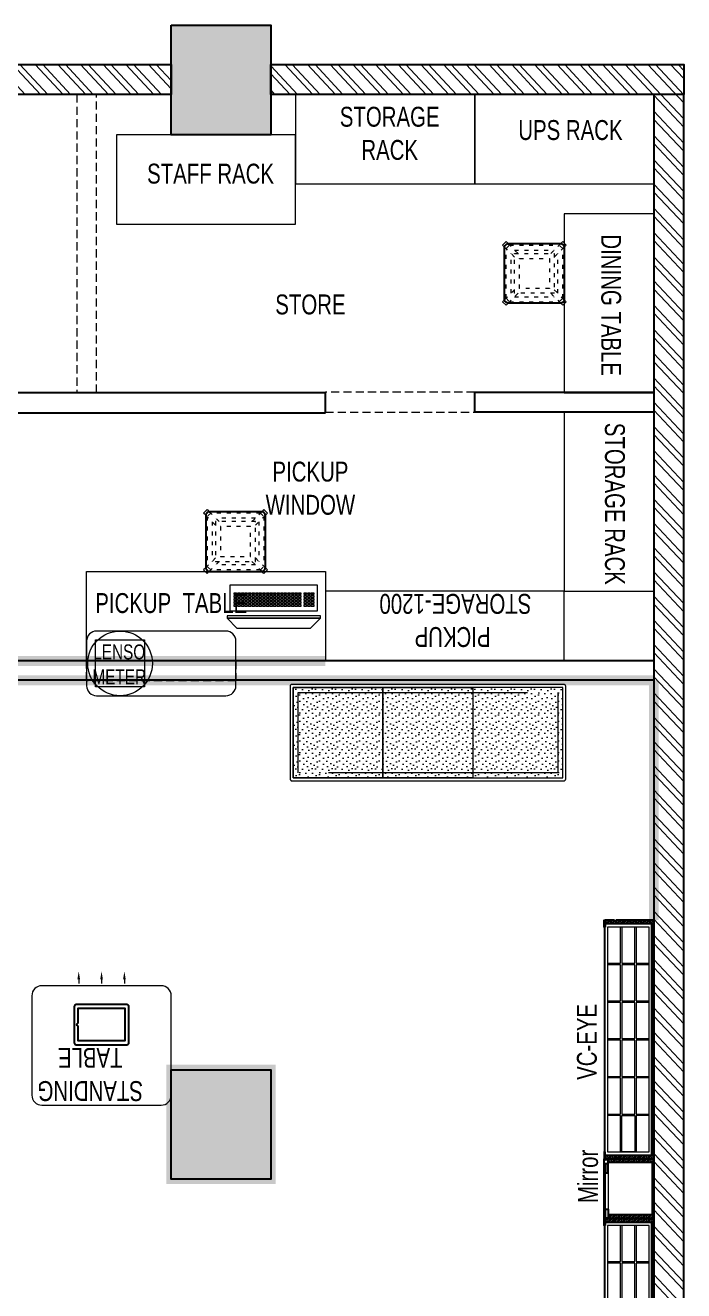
# Model space of a CAD drawing. Header units: feet. Extents: x 6770672 to 6780372, y -5590075 to -5575168.
# Drawn here: x 6777064 to 6780372, y -5581528 to -5575168 of the extents above; entities that cross this region are included whole.
import ezdxf

# ---------------------------------------------------------------- set-up
doc = ezdxf.new("R2010")
doc.units = ezdxf.units.FT
doc.header["$LTSCALE"] = 33
doc.header["$MEASUREMENT"] = 0
for name, pattern in [('a_p6_plan_L18$0$HIDDEN', [0.375, 0.25, -0.125]), ('ACAD_ISO03W100', [30, 12, -18]), ('HIDDEN2', [4.7625, 3.175, -1.5875])]:
    doc.linetypes.add(name, pattern=pattern)
doc.layers.add('A-WALL', color=1, linetype='Continuous')
doc.layers.add('column', color=10, linetype='Continuous')
for name, color, linetype, lineweight in [('LENS-CURTAIN', 5, 'a_p6_plan_L18$0$HIDDEN', 9), ('LENS-HATCH', 251, 'Continuous', 5), ('LENS-PARTITION', 21, 'Continuous', 25), ('LENS-TEXT', 31, 'Continuous', 5), ('LENS_DIMENSION', 193, 'Continuous', 0), ('LENS_TEXT', 31, 'Continuous', 5), ('LK-EQPMT', 3, 'Continuous', 18), ('LK-FF&E FLOOR', 1, 'Continuous', 9), ('LK-FF&E WALL', 1, 'Continuous', 9), ('LK-FLUTTED FINISH', 20, 'Continuous', 30), ('LK-IT', 3, 'Continuous', 18), ('LK-MIRROR', 133, 'Continuous', 13), ('LK-TILES FINISH', 251, 'Continuous', 5), ('LN-ELEVATION-1', 81, 'Continuous', 25), ('LN-ELEVATION-2', 103, 'Continuous', 20), ('LN-ELEVATION-3', 125, 'Continuous', 18), ('LN-ELEVATION-4', 145, 'Continuous', 13), ('LN-ELEVATION-5', 167, 'Continuous', 5), ('LN-HATCH', 251, 'Continuous', 0), ('PLANO-TXT', 252, 'Continuous', 5)]:
    doc.layers.add(name, color=color, linetype=linetype, lineweight=lineweight)
doc.styles.add('LK TXT', font='GILC____.TTF', dxfattribs={"height": 100})
doc.styles.get("Standard").update_dxf_attribs({"font": 'GILC____.TTF'})
pattern_1 = [(45, (7858054.0837, 3504049.203), (-4.4901280605, 4.4901280605), [])]

# ---------------------------------------------------------------- blocks, each defined once
blk = doc.blocks.new('A$C3fdafdbe')
at = {"layer": 'column'}
h = blk.add_hatch(color=8, dxfattribs=at)
h.dxf.hatch_style = 1
h.paths.add_polyline_path([(7625, 13757.5), (7125, 13757.5), (7125, 13207.5), (7625, 13207.5)])
h.paths.add_polyline_path([(1550, 13710), (1200, 13710), (1200, 13260), (1550, 13260)])
h.paths.add_polyline_path([(1550, 8460), (1200, 8460), (1200, 8010), (1550, 8010)])
h.paths.add_polyline_path([(7625, 8507.5), (7125, 8507.5), (7125, 7957.5), (7625, 7957.5)])
h.paths.add_polyline_path([(7480, 860), (7270, 860), (7270, 650), (7480, 650)])
h.paths.add_polyline_path([(1480, 860), (1270, 860), (1270, 650), (1480, 650)])
h.paths.add_polyline_path([(1550, 3210), (1200, 3210), (1200, 2760), (1550, 2760)])
h = blk.add_hatch(dxfattribs=at)
h.set_pattern_fill('AR-CONC', color=256, scale=10)
h.set_pattern_definition([(50, (-15158185.9, 588570), (1821.84669, -159.39086), [190.5, -2095.5]), (355, (-15158186, 588570), (-352.43421, 1910.56845), [152.4, -1676.40584]), (100.451445, (-15158034.1, 588556.7), (1469.41247, 1751.17752), [161.90009, -1780.90245]), (46.1842, (-15158186, 589078), (2710.7904, -420.42328), [285.75, -3143.25]), (96.635558, (-15157960, 589043), (2374.04134, 2474.26125), [242.85023, -2671.3561]), (351.184151, (-15158186, 589078), (2374.04134, 2474.26125), [228.59967, -2514.5973]), (21, (-15157931.9, 588951), (1516.14391, -1022.65198), [190.5, -2095.5]), (326, (-15157932, 588951), (618.02028, 1841.87966), [152.4, -1676.4]), (71.451445, (-15157805.6, 588865.8), (2134.1642, 819.22769), [161.90009, -1780.89938]), (37.5, (-15158185.9, 588570), (30.886033, 845.55039), [0, -1656.08, 0, -1701.8, 0, -1682.75]), (7.5, (-15158185.9, 588570), (668.196625, 1001.80575), [0, -970.28, 0, -1617.98, 0, -641.35]), (327.5, (-15158752.3, 588570), (1355.905952, -57.28744), [0, -635, 0, -1981.2, 0, -2628.9]), (317.5, (-15159006.3, 588570), (1481.29181, 254.26491), [0, -825.5, 0, -1315.72, 0, -1866.9])])
h.paths.add_polyline_path([(7625, 13757.5), (7125, 13757.5), (7125, 13207.5), (7625, 13207.5)])
at = {"layer": 'LN-HATCH'}
h = blk.add_hatch(dxfattribs=at)
h.set_pattern_fill('ANSI32', color=256, scale=222, angle=268.11052)
h.set_pattern_definition([(313.1105193, (-3157722.67, 5466645.49), (60.7755651, 56.8937008), []), (313.1105193, (-3157723.96, 5466606.27), (60.7755651, 56.8937008), [])])
h.paths.add_polyline_path([(9550, -710), (9700, -710), (9700, 13410), (9550, 13410)])
h.paths.add_polyline_path([(9700, 13410), (7625, 13410), (7625, 13560), (9700, 13560)])
h.paths.add_polyline_path([(7125, 13410), (1550, 13410), (1550, 13560), (7125, 13560)])
h.paths.add_polyline_path([(1350, 13260), (1200, 13260), (1200, 8460), (1350, 8460)])
h.paths.add_polyline_path([(1350, 8010), (1200, 8010), (1200, 3210), (1350, 3210)])
h.paths.add_polyline_path([(1200, 650), (1270, 650), (1270, 860), (1350, 860), (1350, 2760), (1200, 2760)])
at = {"layer": 'A-WALL'}
for points in [[(7125, 13410), (1550, 13410), (1550, 13560), (7125, 13560)], [(9700, 13410), (7625, 13410), (7625, 13560), (9700, 13560)], [(9550, -710), (9700, -710), (9700, 13410), (9550, 13410)]]:
    blk.add_lwpolyline(points, close=True, dxfattribs=at)
at = {"layer": 'column'}
for points in [[(7125, 13757.5), (7625, 13757.5), (7625, 13207.5), (7125, 13207.5)], [(7125, 8507.5), (7625, 8507.5), (7625, 7957.5), (7125, 7957.5)]]:
    blk.add_lwpolyline(points, close=True, dxfattribs=at)
blk = doc.blocks.new('VC HD 1200')
at = {"layer": 'LN-HATCH', "ltscale": 0.5}
h = blk.add_hatch(dxfattribs=at)
h.set_pattern_fill('ANSI31', color=256, scale=2)
h.set_pattern_definition([(45, (3760859.753, 1795248.936), (-4.490128061, 4.490128061), [])])
h.paths.add_polyline_path([(-1200, 250), (-1200, 60), (-1194, 60), (-1194, 50), (-1200, 50), (-1200, 6), (-1182, 6), (-1182, 250)])
h = blk.add_hatch(dxfattribs=at)
h.set_pattern_fill('ANSI31', color=256, scale=2)
h.set_pattern_definition(pattern_1)
h.paths.add_polyline_path([(0, 250), (0, 60), (-6, 60), (-6, 50), (0, 50), (0, 6), (-18, 6), (-18, 250)])
h = blk.add_hatch(dxfattribs=at)
h.set_pattern_fill('ANSI31', color=256, scale=2)
h.set_pattern_definition([(45, (7858047.0837, 3504049.203), (-4.4901280605, 4.4901280605), [])])
h.paths.add_polyline_path([(-1165, 6), (-1165, 0), (-1200, 0), (-1200, 6)])
h = blk.add_hatch(dxfattribs=at)
h.set_pattern_fill('ANSI31', color=256, scale=2)
h.set_pattern_definition(pattern_1)
h.paths.add_polyline_path([(-28, 6), (-28, 0), (0, 0), (0, 6)])
at = {"layer": 'LN-ELEVATION-1', "ltscale": 0.5}
for points in [[(-1200, 250), (-1200, 60), (-1194, 60), (-1194, 50), (-1200, 50), (-1200, 6), (-1182, 6), (-1182, 250)], [(-18, 238), (-1182, 238), (-1182, 244), (-18, 244)], [(0, 250), (0, 60), (-6, 60), (-6, 50), (0, 50), (0, 6), (-18, 6), (-18, 250)], [(-1165, 6), (-1165, 0), (-1200, 0), (-1200, 6)], [(-35, 6), (-35, 0), (0, 0), (0, 6)]]:
    blk.add_lwpolyline(points, close=True, dxfattribs=at)
at = {"layer": 'LN-ELEVATION-3', "ltscale": 0.5}
for p, q in [((-1182, 250), (-18, 250)), ((-1165, 6), (-35, 6)), ((-35, 0), (-1165, 0))]:
    blk.add_line(p, q, dxfattribs=at)
for points in [[(-1165, 226), (-35, 226), (-35, 18), (-1165, 18)], [(-1165, 226), (-983.3, 226), (-983.3, 162), (-1165, 162)], [(-975.3, 226), (-793.7, 226), (-793.7, 162), (-975.3, 162)], [(-785.7, 226), (-604, 226), (-604, 162), (-785.7, 162)], [(-596, 226), (-414.3, 226), (-414.3, 162), (-596, 162)], [(-406.3, 226), (-224.7, 226), (-224.7, 162), (-406.3, 162)], [(-216.7, 226), (-35, 226), (-35, 162), (-216.7, 162)], [(-1165, 90), (-983.3, 90), (-983.3, 154), (-1165, 154)], [(-975.3, 154), (-793.7, 154), (-793.7, 90), (-975.3, 90)], [(-785.7, 154), (-604, 154), (-604, 90), (-785.7, 90)], [(-596, 154), (-414.3, 154), (-414.3, 90), (-596, 90)], [(-406.3, 154), (-224.7, 154), (-224.7, 90), (-406.3, 90)], [(-216.7, 154), (-35, 154), (-35, 90), (-216.7, 90)], [(-1165, 82), (-983.3, 82), (-983.3, 18), (-1165, 18)], [(-975.3, 82), (-793.7, 82), (-793.7, 18), (-975.3, 18)], [(-785.7, 82), (-604, 82), (-604, 18), (-785.7, 18)], [(-596, 82), (-414.3, 82), (-414.3, 18), (-596, 18)], [(-406.3, 82), (-224.7, 82), (-224.7, 18), (-406.3, 18)], [(-216.7, 82), (-35, 82), (-35, 18), (-216.7, 18)]]:
    blk.add_lwpolyline(points, close=True, dxfattribs=at)
blk = doc.blocks.new('MIRROR')
at = {"layer": 'LN-HATCH', "ltscale": 0.5}
h = blk.add_hatch(dxfattribs=at)
h.set_pattern_fill('ANSI31', color=256, scale=2)
h.set_pattern_definition([(45, (4060433.7416, 1708720.787), (-4.4901280605, 4.4901280605), [])])
h.paths.add_polyline_path([(212.9, 101.3), (230.9, 101.3), (230.9, -127.7), (212.9, -127.7)])
h.paths.add_polyline_path([(230.9, 95.3), (494.9, 95.3), (494.9, 101.3), (230.9, 101.3)])
h.paths.add_polyline_path([(512.9, 101.3), (494.9, 101.3), (494.9, -127.7), (512.9, -127.7)])
at = {"layer": 'Defpoints'}
blk.add_lwpolyline([(512.9, 101.3), (212.9, 101.3), (212.9, -148.7), (512.9, -148.7)], close=True, dxfattribs=at)
at = {"layer": 'LN-ELEVATION-1'}
for points in [[(212.9, 101.3), (230.9, 101.3), (230.9, -127.7), (212.9, -127.7)], [(230.9, 95.3), (494.9, 95.3), (494.9, 101.3), (230.9, 101.3)], [(512.9, 101.3), (494.9, 101.3), (494.9, -127.7), (512.9, -127.7)], [(259.9, -141.7), (259.9, -127.7), (214.9, -127.7), (214.9, -148.7), (223.9, -148.7), (223.9, -147.2), (216.4, -147.2), (216.4, -141.7)], [(442.9, -141.7), (442.9, -127.7), (487.9, -127.7), (487.9, -148.7), (478.9, -148.7), (478.9, -147.2), (486.4, -147.2), (486.4, -141.7)], [(504.9, -148.7), (504.9, -147.2), (509.4, -147.2), (509.4, -129.2), (487.9, -129.2), (487.9, -127.7), (510.9, -127.7), (510.9, -148.7)]]:
    blk.add_lwpolyline(points, close=True, dxfattribs=at)
at = {"layer": 'LN-ELEVATION-2', "color": 4, "lineweight": 0}
blk.add_lwpolyline([(216.4, -141.7), (486.4, -141.7), (486.4, -147.2), (216.4, -147.2)], close=True, dxfattribs=at)
at = {"layer": 'LN-ELEVATION-2'}
blk.add_lwpolyline([(259.9, -141.7), (442.9, -141.7), (442.9, -127.7), (259.9, -127.7)], close=True, dxfattribs=at)
at = {"layer": 'LN-ELEVATION-4', "ltscale": 0.5}
blk.add_line((478.9, -148.7), (223.9, -148.7), dxfattribs=at)
blk = doc.blocks.new('Standing Table 700X600')
at = {"layer": 'LN-ELEVATION-1', "linetype": 'ByBlock', "lineweight": -2}
for p, q in [((-114.7, -32.3), (-114.7, -12)), ((0, -32.3), (0, -12)), ((114.7, -32.3), (114.7, -12))]:
    blk.add_line(p, q, dxfattribs=at)
at = {"layer": 'LN-ELEVATION-1'}
for points in [[(-127.2, 94.5), (126.8, 94.5, 0.414214), (136.8, 104.5), (136.8, 286.5, 0.414214), (126.8, 296.5), (-127.2, 296.5, 0.414214), (-137.2, 286.5), (-137.2, 104.5, 0.414214)], [(117.2, 186), (117.2, 113.5), (-117.8, 113.5), (-117.8, 277.5), (117.2, 277.5), (117.2, 205, 0.327538), (118.6, 203.1, -0.733799), (118.6, 187.9, 0.327538)]]:
    blk.add_lwpolyline(points, format="xyb", close=True, dxfattribs=at)
at = {"layer": 'LN-ELEVATION-1', "linetype": 'ByBlock', "lineweight": -2}
for points in [[(-108.1, -32.3), (-121.4, -32.3), (-114.7, -72.3)], [(6.7, -32.3), (-6.7, -32.3), (0, -72.3)], [(121.4, -32.3), (108.1, -32.3), (114.7, -72.3)]]:
    blk.add_solid(points, dxfattribs=at)
at = {"layer": 'LN-ELEVATION-2'}
blk.add_lwpolyline([(-300, 0), (300, 0, 0.414214), (350, 50), (350, 550, 0.414214), (300, 600), (-300, 600, 0.414214), (-350, 550), (-350, 50, 0.414214)], format="xyb", close=True, dxfattribs=at)
at = {"layer": 'LENS-TEXT', "color": 7, "linetype": 'Continuous', "ltscale": 3, "insert": (56.8, 445.9), "char_height": 100, "width": 783.964, "attachment_point": 5, "style": 'LK TXT'}
blk.add_mtext('STANDING TABLE', dxfattribs=at)
blk = doc.blocks.new('Stool')
at = {"layer": 'LN-ELEVATION-1', "ltscale": 0.5}
blk.add_lwpolyline([(-130, 300), (130, 300, -0.414214), (150, 280), (150, 20, -0.414214), (130, 0), (-130, 0, -0.414214), (-150, 20), (-150, 280, -0.414214)], format="xyb", close=True, dxfattribs=at)
at = {"layer": 'LN-ELEVATION-3', "linetype": 'ACAD_ISO03W100', "ltscale": 0.05}
for p, q in [((-100, 232.3), (-142.4, 274.7)), ((-142.4, 274.7), (-142.4, 25.3)), ((-82.3, 250), (-124.7, 292.4)), ((-124.7, 292.4), (124.7, 292.4)), ((-99.7, 267.4), (99.7, 267.4)), ((82.3, 250), (124.7, 292.4)), ((100, 232.3), (142.4, 274.7)), ((142.4, 274.7), (142.4, 25.3)), ((-117.4, 249.7), (-117.4, 50.3)), ((117.4, 249.7), (117.4, 50.3)), ((-100, 67.7), (-142.4, 25.3)), ((100, 67.7), (142.4, 25.3)), ((-82.3, 50), (-124.7, 7.6)), ((-124.7, 7.6), (124.7, 7.6)), ((-99.7, 32.6), (99.7, 32.6)), ((82.3, 50), (124.7, 7.6))]:
    blk.add_line(p, q, dxfattribs=at)
for points in [[(-132.2, 299.9), (-124.7, 292.4), (-142.4, 274.7), (-149.9, 282.2)], [(132.2, 299.9), (124.7, 292.4), (142.4, 274.7), (149.9, 282.2)], [(-132.2, 0.1), (-124.7, 7.6), (-142.4, 25.3), (-149.9, 17.8)], [(132.2, 0.1), (124.7, 7.6), (142.4, 25.3), (149.9, 17.8)]]:
    blk.add_lwpolyline(points, dxfattribs=at)
for points in [[(-100, 250), (100, 250), (100, 50), (-100, 50)], [(-75, 225), (75, 225), (75, 75), (-75, 75)]]:
    blk.add_lwpolyline(points, close=True, dxfattribs=at)
at = {"layer": 'LN-ELEVATION-5', "ltscale": 0.5}
for points in [[(-149.9, 282.2), (-160.1, 292.4), (-142.4, 310.1), (-132.2, 299.9)], [(149.9, 282.2), (160.1, 292.4), (142.4, 310.1), (132.2, 299.9)], [(-149.9, 17.8), (-160.1, 7.6), (-142.4, -10.1), (-132.2, 0.1)], [(149.9, 17.8), (160.1, 7.6), (142.4, -10.1), (132.2, 0.1)]]:
    blk.add_lwpolyline(points, dxfattribs=at)
blk = doc.blocks.new('CLENS 600 TYPE 6')
at = {"layer": 'LN-ELEVATION-1', "ltscale": 0.5}
blk.add_lwpolyline([(130, -225), (-130, -225, -0.414214), (-150, -205), (-150, 55, -0.414214), (-130, 75), (130, 75, -0.414214), (150, 55), (150, -205, -0.414214)], format="xyb", close=True, dxfattribs=at)
at = {"layer": 'LN-ELEVATION-3', "linetype": 'ACAD_ISO03W100', "ltscale": 0.05}
for p, q in [((-82.3, 25), (-124.7, 67.4)), ((124.7, 67.4), (-124.7, 67.4)), ((82.3, 25), (124.7, 67.4)), ((-100, 7.3), (-142.4, 49.7)), ((-142.4, -199.7), (-142.4, 49.7)), ((-117.4, -174.7), (-117.4, 24.7)), ((99.7, 42.4), (-99.7, 42.4)), ((100, 7.3), (142.4, 49.7)), ((117.4, -174.7), (117.4, 24.7)), ((142.4, -199.7), (142.4, 49.7)), ((-100, -157.3), (-142.4, -199.7)), ((-82.3, -175), (-124.7, -217.4)), ((82.3, -175), (124.7, -217.4)), ((100, -157.3), (142.4, -199.7)), ((124.7, -217.4), (-124.7, -217.4)), ((99.7, -192.4), (-99.7, -192.4))]:
    blk.add_line(p, q, dxfattribs=at)
for points in [[(-132.2, 74.9), (-124.7, 67.4), (-142.4, 49.7), (-149.9, 57.2)], [(132.2, 74.9), (124.7, 67.4), (142.4, 49.7), (149.9, 57.2)], [(-132.2, -224.9), (-124.7, -217.4), (-142.4, -199.7), (-149.9, -207.2)], [(132.2, -224.9), (124.7, -217.4), (142.4, -199.7), (149.9, -207.2)]]:
    blk.add_lwpolyline(points, dxfattribs=at)
for points in [[(100, -175), (-100, -175), (-100, 25), (100, 25)], [(75, -150), (-75, -150), (-75, 0), (75, 0)]]:
    blk.add_lwpolyline(points, close=True, dxfattribs=at)
at = {"layer": 'LN-ELEVATION-5', "ltscale": 0.5}
for points in [[(-149.9, 57.2), (-160.1, 67.4), (-142.4, 85.1), (-132.2, 74.9)], [(149.9, 57.2), (160.1, 67.4), (142.4, 85.1), (132.2, 74.9)], [(-149.9, -207.2), (-160.1, -217.4), (-142.4, -235.1), (-132.2, -224.9)], [(149.9, -207.2), (160.1, -217.4), (142.4, -235.1), (132.2, -224.9)]]:
    blk.add_lwpolyline(points, dxfattribs=at)
blk = doc.blocks.new('*U22')
at = {"layer": 'LK-EQPMT', "ltscale": 12}
blk.add_lwpolyline([(6, 4.9), (-6, 4.9), (-6, -4.9), (6, -4.9)], close=True, dxfattribs=at)
blk = doc.blocks.new('*U23')
at = {"color": 0, "linetype": 'ByBlock', "lineweight": -2}
for p in [(0, 0), (18, 0), (35.9, 0), (53.9, 0), (71.8, 0), (89.8, 0), (107.8, 0), (125.7, 0), (143.7, 0), (161.6, 0), (179.6, 0), (197.6, 0), (215.5, 0), (233.5, 0), (251.4, 0), (269.4, 0), (287.4, 0), (305.3, 0), (323.3, 0), (0, -14.7), (0, -29.5), (0, -44.2), (0, -59), (18, -14.7), (18, -29.5), (18, -44.2), (18, -59), (35.9, -14.7), (35.9, -29.5), (35.9, -44.2), (35.9, -59), (53.9, -14.7), (53.9, -29.5), (53.9, -44.2), (53.9, -59), (71.8, -14.7), (71.8, -29.5), (71.8, -44.2), (71.8, -59), (89.8, -14.7), (89.8, -29.5), (89.8, -44.2), (89.8, -59), (107.8, -14.7), (107.8, -29.5), (107.8, -44.2), (107.8, -59), (125.7, -14.7), (125.7, -29.5), (125.7, -44.2), (125.7, -59), (143.7, -14.7), (143.7, -29.5), (143.7, -44.2), (143.7, -59), (161.6, -14.7), (161.6, -29.5), (161.6, -44.2), (161.6, -59), (179.6, -14.7), (179.6, -29.5), (179.6, -44.2), (179.6, -59), (197.6, -14.7), (197.6, -29.5), (197.6, -44.2), (197.6, -59), (215.5, -14.7), (215.5, -29.5), (215.5, -44.2), (215.5, -59), (233.5, -14.7), (233.5, -29.5), (233.5, -44.2), (233.5, -59), (251.4, -14.7), (251.4, -29.5), (251.4, -44.2), (251.4, -59), (269.4, -14.7), (269.4, -29.5), (269.4, -44.2), (269.4, -59), (287.4, -14.7), (287.4, -29.5), (287.4, -44.2), (287.4, -59), (305.3, -14.7), (305.3, -29.5), (305.3, -44.2), (305.3, -59), (323.3, -14.7), (323.3, -29.5), (323.3, -44.2), (323.3, -59)]:
    blk.add_blockref('*U22', p, dxfattribs=at)
blk = doc.blocks.new('*U20')
at = {"layer": 'LK-EQPMT', "ltscale": 12}
blk.add_lwpolyline([(6, 4.9), (-6, 4.9), (-6, -4.9), (6, -4.9)], close=True, dxfattribs=at)
blk = doc.blocks.new('*U21')
at = {"color": 0, "linetype": 'ByBlock', "lineweight": -2}
for p in [(0, 0), (18, 0), (35.9, 0), (0, -14.7), (0, -29.5), (0, -44.2), (0, -59), (18, -14.7), (18, -29.5), (18, -44.2), (18, -59), (35.9, -14.7), (35.9, -29.5), (35.9, -44.2), (35.9, -59)]:
    blk.add_blockref('*U20', p, dxfattribs=at)
blk = doc.blocks.new('*U16')
at = {"ltscale": 12}
blk.add_lwpolyline([(8, 0), (8, 129.1), (448, 129.1), (448, 0)], close=True, dxfattribs=at)
for name, p in [('*U23', (35.2, 101.6)), ('*U21', (386.6, 101.6))]:
    blk.add_blockref(name, p)
blk = doc.blocks.new('Pickup table PC')
at = {"layer": 'LN-ELEVATION-2', "ltscale": 0.5}
for points in [[(470, 50), (0, 50), (0, 62), (470, 62)], [(420, 0), (50, 0), (0, 50), (470, 50)]]:
    blk.add_lwpolyline(points, close=True, dxfattribs=at)
blk = doc.blocks.new('3 seater Bench 1385')
at = {"layer": 'LENS-HATCH', "lineweight": 0}
h = blk.add_hatch(dxfattribs=at)
h.set_pattern_fill('STIP1', color=177, scale=100, angle=270, pattern_type=2)
h.set_pattern_definition([(270, (6617025.25, -170439.11), (100, -2e-13), [0, -100]), (270, (6617009.25, -170451.11), (100, -2e-13), [0, -100]), (270, (6616985.25, -170446.11), (100, -2e-13), [0, -100]), (270, (6616962.25, -170481.11), (100, -2e-13), [0, -100]), (270, (6616998.25, -170478.11), (100, -2e-13), [0, -100]), (270, (6617022.25, -170505.11), (100, -2e-13), [0, -100]), (270, (6617029.25, -170470.11), (100, -2e-13), [0, -100]), (270, (6616988.25, -170512.11), (100, -2e-13), [0, -100]), (270, (6616956.25, -170507.11), (100, -2e-13), [0, -100]), (270, (6616941.25, -170433.11), (100, -2e-13), [0, -100]), (270, (6616961.25, -170451.11), (100, -2e-13), [0, -100]), (270, (6616942.25, -170465.11), (100, -2e-13), [0, -100]), (270, (6617006.25, -170526.11), (100, -2e-13), [0, -100]), (270, (6616981.25, -170494.11), (100, -2e-13), [0, -100]), (270, (6617014.25, -170486.11), (100, -2e-13), [0, -100]), (270, (6617005.25, -170503.11), (100, -2e-13), [0, -100]), (270, (6616978.25, -170467.11), (100, -2e-13), [0, -100]), (270, (6617032.25, -170495.11), (100, -2e-13), [0, -100]), (270, (6616973.25, -170526.11), (100, -2e-13), [0, -100]), (270, (6616943.25, -170523.11), (100, -2e-13), [0, -100])])
h.paths.add_polyline_path([(677.5, 227.5), (225.8, 227.5), (225.8, -227.5), (677.5, -227.5)])
h.paths.add_polyline_path([(-225.8, 227.5), (225.8, 227.5), (225.8, -227.5), (-225.8, -227.5)])
h.paths.add_polyline_path([(-677.5, 227.5), (-225.8, 227.5), (-225.8, -227.5), (-677.5, -227.5)])
at = {"layer": 'LN-ELEVATION-2', "ltscale": 0.5}
for points in [[(-677.5, 227.5), (-225.8, 227.5), (-225.8, -227.5), (-677.5, -227.5)], [(-225.8, 227.5), (225.8, 227.5), (225.8, -227.5), (-225.8, -227.5)], [(677.5, 227.5), (225.8, 227.5), (225.8, -227.5), (677.5, -227.5)]]:
    blk.add_lwpolyline(points, close=True, dxfattribs=at)
at = {"layer": 'LN-ELEVATION-5', "ltscale": 0.5}
blk.add_lwpolyline([(682.5, 242.5), (-682.5, 242.5, 0.414214), (-692.5, 232.5), (-692.5, -232.5, 0.414214), (-682.5, -242.5), (682.5, -242.5, 0.414214), (692.5, -232.5), (692.5, 232.5, 0.414214)], format="xyb", close=True, dxfattribs=at)
blk.add_lwpolyline([(677.5, 227.5), (-677.5, 227.5), (-677.5, -227.5), (677.5, -227.5)], close=True, dxfattribs=at)
at = {"layer": 'LN-ELEVATION-5', "linetype": 'HIDDEN2', "ltscale": 11}
blk.add_lwpolyline([(-652.5, 202.5), (652.5, 202.5), (652.5, -202.5), (-652.5, -202.5)], close=True, dxfattribs=at)

msp = doc.modelspace()

# ---------------------------------------------------------------- linework, layer by layer
at = {"layer": 'LENS-CURTAIN', "ltscale": 5}
for points in [[(6777421.6, -5575515.1), (6777321.6, -5575515.1), (6777321.6, -5577014.8), (6777421.6, -5577014.8)], [(6778571.6, -5577112.4), (6779321.6, -5577112.4), (6779321.6, -5577012.4), (6778571.6, -5577012.4)], [(6778121.6, -5578459.8), (6777371.6, -5578459.8), (6777371.6, -5578362.4), (6778121.6, -5578362.4)], [(6777371.6, -5578362.4), (6778121.6, -5578362.4), (6778121.6, -5578462.4), (6777371.6, -5578462.4)]]:
    msp.add_lwpolyline(points, close=True, dxfattribs=at)
at = {"layer": 'LENS-PARTITION'}
for points in [[(6778571.6, -5577114.8), (6778571.6, -5577014.8), (6775421.6, -5577014.8), (6775421.6, -5577114.8)], [(6780221.6, -5577112.4), (6779321.6, -5577112.4), (6779321.6, -5577012.4), (6780221.6, -5577012.4)], [(6774371.6, -5578359.8), (6780221.6, -5578359.8), (6780221.6, -5578459.8), (6774371.6, -5578459.8)]]:
    msp.add_lwpolyline(points, close=True, dxfattribs=at)
at = {"layer": 'LK-EQPMT'}
msp.add_lwpolyline([(6777416.8, -5578492.4), (6777416.8, -5578257.4), (6777662.8, -5578257.4), (6777662.8, -5578492.4)], close=True, dxfattribs=at)
at = {"layer": 'LK-FF&E WALL'}
for points in [[(6779321.6, -5575515.1), (6778421.6, -5575515.1), (6778421.6, -5575965.1), (6779321.6, -5575965.1)], [(6780221.6, -5575515.1), (6779321.6, -5575515.1), (6779321.6, -5575965.1), (6780221.6, -5575965.1)], [(6778421.6, -5575717.7), (6777521.6, -5575717.7), (6777521.6, -5576167.7), (6778421.6, -5576167.7)], [(6780221.6, -5577014.8), (6780221.6, -5576114.8), (6779771.6, -5576114.8), (6779771.6, -5577014.8)], [(6780221.6, -5578012.4), (6780221.6, -5577112.4), (6779771.6, -5577112.4), (6779771.6, -5578012.4)], [(6778571.6, -5578362.4), (6777371.6, -5578362.4), (6777371.6, -5577912.4), (6778571.6, -5577912.4)], [(6778571.6, -5578012.4), (6778571.6, -5578362.4), (6779771.6, -5578362.4), (6779771.6, -5578012.4)]]:
    msp.add_lwpolyline(points, close=True, dxfattribs=at)
msp.add_lwpolyline([(6778121.6, -5578487.4), (6778121.6, -5578262.4, 0.414214), (6778071.6, -5578212.4), (6777421.6, -5578212.4, 0.414214), (6777371.6, -5578262.4), (6777371.6, -5578487.4, 0.414214), (6777421.6, -5578537.4), (6778071.6, -5578537.4, 0.414214)], format="xyb", close=True, dxfattribs=at)
msp.add_circle((6777539.8, -5578374.9), 162.5, dxfattribs=at)
at = {"layer": 'LK-FLUTTED FINISH', "linetype": 'ACAD_ISO03W100', "ltscale": 0.05, "const_width": 50}
msp.add_lwpolyline([(6780221.6, -5578459.8), (6773621.6, -5578459.8)], dxfattribs=at)
at = {"layer": 'LK-MIRROR', "linetype": 'ACAD_ISO03W100', "ltscale": 0.05, "const_width": 50}
msp.add_lwpolyline([(6780221.6, -5579665.1), (6780221.6, -5578459.8)], dxfattribs=at)
msp.add_lwpolyline([(6778296.6, -5580417.7), (6777796.6, -5580417.7), (6777796.6, -5580967.7), (6778296.6, -5580967.7)], close=True, dxfattribs=at)
at = {"layer": 'LK-TILES FINISH', "color": 212, "linetype": 'ACAD_ISO03W100', "ltscale": 0.05, "const_width": 50}
msp.add_lwpolyline([(6778571.6, -5578362.4), (6776371.6, -5578362.4), (6776371.6, -5577864.8)], dxfattribs=at)

# ---------------------------------------------------------------- block references
at = {"layer": 'LENS_DIMENSION'}
msp.add_blockref('A$C3fdafdbe', (6770671.6, -5588925.1), dxfattribs=at)
at = {"layer": 'LK-FF&E FLOOR'}
msp.add_blockref('3 seater Bench 1385', (6779086.5, -5578723.2), dxfattribs=at)
at = {"layer": 'LK-FF&E FLOOR', "rotation": 180}
msp.add_blockref('Standing Table 700X600', (6777446.6, -5579995.4), dxfattribs=at)
at = {"layer": 'LK-FF&E WALL', "rotation": 89.99999999999999}
msp.add_blockref('Stool', (6779771.6, -5576414.8), dxfattribs=at)
at = {"layer": 'LK-FF&E WALL', "xscale": -1}
for name, p, rotation in [('CLENS 600 TYPE 6', (6778119.8, -5577837.4), 180), ('VC HD 1200', (6779971.6, -5579665.1), 270), ('MIRROR', (6780120.3, -5581378.1), 270), ('VC HD 1200', (6779971.6, -5581165.1), 270)]:
    msp.add_blockref(name, p, dxfattribs=dict(at, rotation=rotation))
at = {"layer": 'LK-IT', "ltscale": 0.5, "xscale": -1, "rotation": 180}
msp.add_blockref('*U16', (6778084, -5577982), dxfattribs=at)
at = {"layer": 'LK-IT', "xscale": -1}
msp.add_blockref('Pickup table PC', (6778547.1, -5578198.3), dxfattribs=at)

# ---------------------------------------------------------------- texts
at = {"layer": 'LENS-TEXT', "color": 0, "linetype": 'Continuous', "ltscale": 3, "attachment_point": 5, "style": 'LK TXT'}
for s, width, gutter_width, insert, char_height in [('STORAGE \\PRACK', 1099.487, 1, (6778894.4, -5575711.3), 100), ('UPS RACK', 1099.487, 1, (6779802.6, -5575694.8), 100), ('STAFF RACK', 1099.487, 1, (6777994.4, -5575913.9), 100), ('PICKUP  TABLE  ', 783.964, 1, (6777796.7, -5578072.5), 100), ('LENSO\\PMETER', 353.056, 0.5, (6777535.5, -5578379.7), 75)]:
    msp.add_mtext_dynamic_manual_height_columns(s, width=width, gutter_width=gutter_width, heights=[0], dxfattribs=dict(at, insert=insert, char_height=char_height))
at = {"layer": 'LENS-TEXT', "color": 0, "linetype": 'Continuous', "ltscale": 3, "char_height": 100, "attachment_point": 5, "style": 'LK TXT'}
for s, width, insert, rotation in [('DINING TABLE', 783.964, (6780006.6, -5576574.6), 270), ('STORAGE RACK', 1099.487, (6780025.4, -5577573), 270), (' PICKUP STORAGE-1200', 1099.487, (6779224.7, -5578158.4), 180)]:
    msp.add_mtext_dynamic_manual_height_columns(s, width=width, gutter_width=1, heights=[0], dxfattribs=dict(at, insert=insert, rotation=rotation))
at = {"layer": 'LENS_TEXT', "linetype": 'Continuous', "ltscale": 3, "char_height": 100, "attachment_point": 5}
for s, insert in [('STORE', (6778496.1, -5576571.4)), ('PICKUP WINDOW', (6778496.1, -5577495.1))]:
    msp.add_mtext_dynamic_manual_height_columns(s, width=716.526, gutter_width=1, heights=[0], dxfattribs=dict(at, insert=insert))
at = {"layer": 'LENS_TEXT', "linetype": 'Continuous', "ltscale": 3, "insert": (6779891.6, -5580953.6), "char_height": 100, "width": 324.474, "attachment_point": 5, "rotation": 90, "style": 'LK TXT'}
msp.add_mtext('{\\C7;Mirror}', dxfattribs=at)
at = {"layer": 'PLANO-TXT', "linetype": 'Continuous', "ltscale": 3, "insert": (6779885.7, -5580277.6), "char_height": 100, "width": 244.677, "attachment_point": 5, "rotation": 90, "style": 'LK TXT'}
msp.add_mtext('VC-EYE', dxfattribs=at)

doc.saveas('drawing.dxf')
